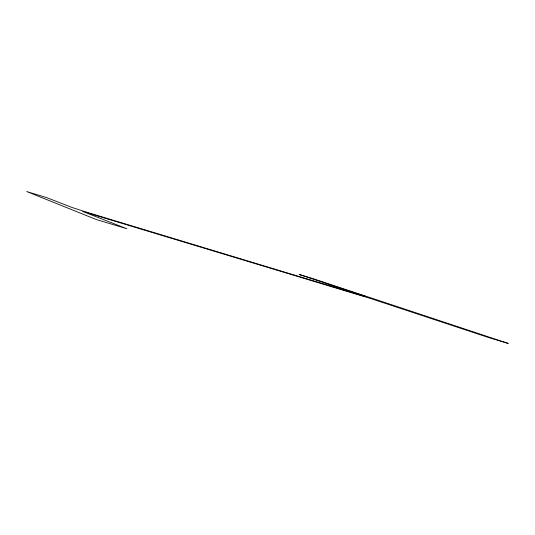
<?xml version="1.0" encoding="UTF-8"?>
<svg xmlns="http://www.w3.org/2000/svg" width="535" height="535" viewBox="0 0 535 535"><rect width="100%" height="100%" fill="white"/><g stroke="black" fill="none" stroke-linecap="round" stroke-linejoin="round"><path stroke-width="0.8" d="M365.325 296.517L87.205 212.362L72.232 207.54L46.465 197.549L26.75 191.55L96.26 219.524L126.869 228.733L82.664 211.465L370.936 298.61L488.769 337.585L508.25 343.45L313.945 278.949L299.219 274.468L365.325 296.517"/></g></svg>
